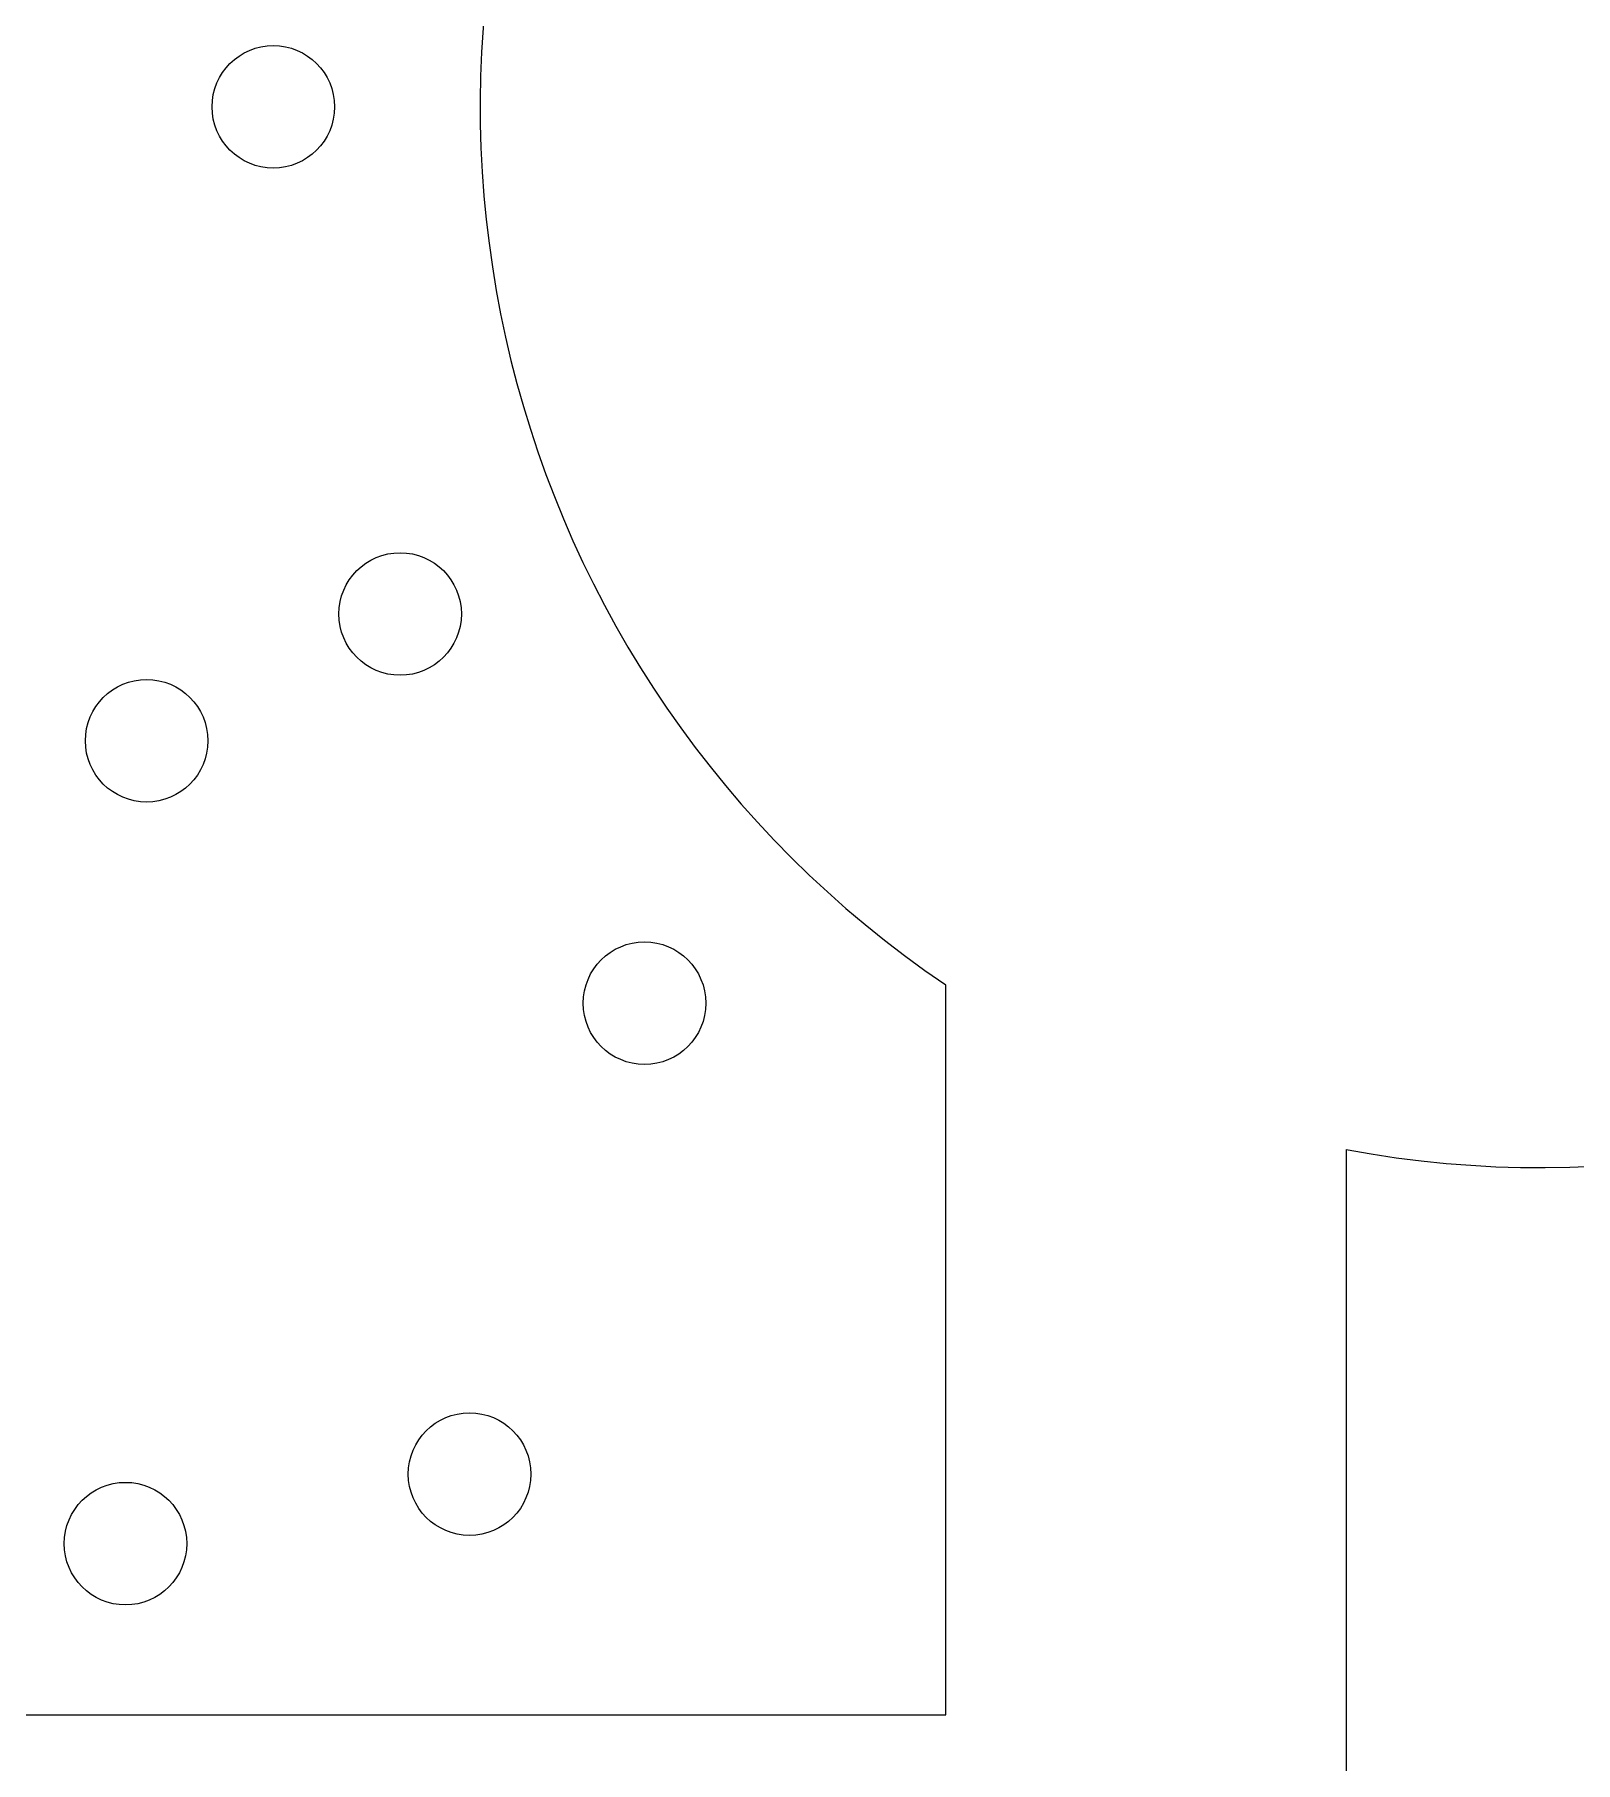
# Model space of a CAD drawing. Header units: inches. Extents: x 0.1 to 23.8, y 0.1 to 11.9.
# Drawn here: x 19.551 to 20.988, y 5.664 to 7.274 of the extents above; entities that cross this region are included whole.
import ezdxf

# ---------------------------------------------------------------- set-up
doc = ezdxf.new("R2010")
doc.units = ezdxf.units.IN
doc.header["$MEASUREMENT"] = 0
doc.layers.add('CUTOUTS', color=1, linetype='Continuous')
doc.layers.add('PERIMETER', color=5, linetype='Continuous')

msp = doc.modelspace()

# ---------------------------------------------------------------- linework, layer by layer
at = {"layer": 'CUTOUTS', "lineweight": 0}
for centre in [(19.7739, 7.2062), (19.8921, 6.7337), (19.6558, 6.6156), (20.1199, 6.3711), (19.9568, 5.9324), (19.6361, 5.8676)]:
    msp.add_circle(centre, 0.0571, dxfattribs=at)
at = {"layer": 'PERIMETER', "lineweight": 0}
for p, q in [((20.4007, 5.7081), (20.4007, 6.388)), ((20.7739, 6.2347), (20.7739, 4.4041)), ((18.4098, 5.7081), (20.4007, 5.7081))]:
    msp.add_line(p, q, dxfattribs=at)
msp.add_arc((20.955, 7.2062), 0.9882, 259.4399, 235.8846, dxfattribs=at)

doc.saveas('drawing.dxf')
